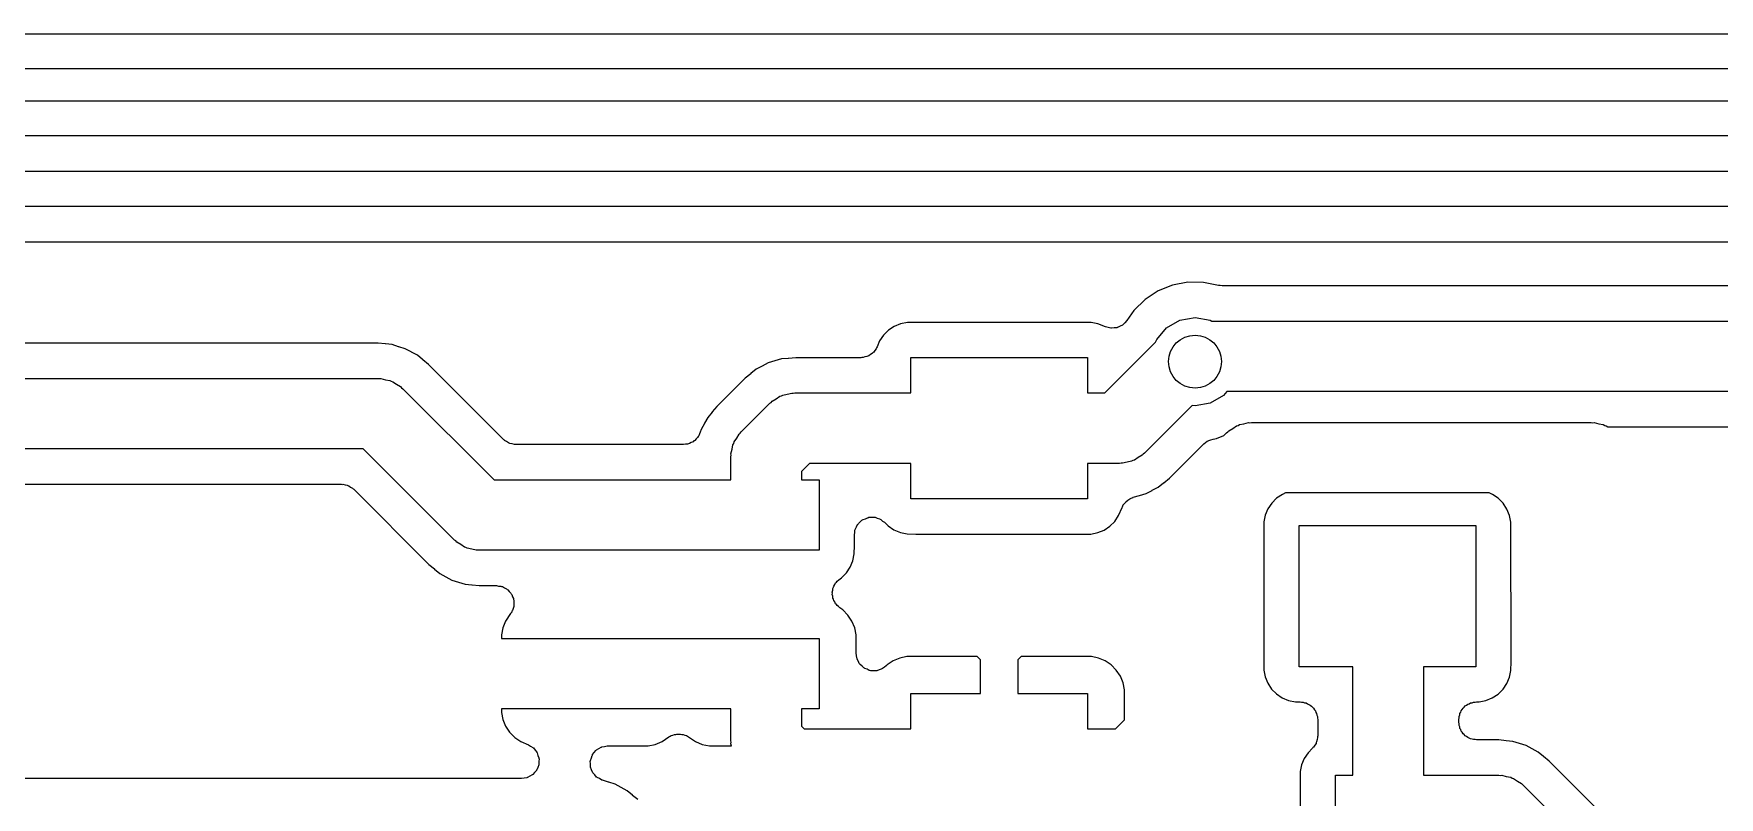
# Model space of a CAD drawing. Extents: x 69.6 to 139.6, y -158 to -61.
# Drawn here: x 88.1 to 97.65, y -101.8 to -97.47 of the extents above; entities that cross this region are included whole.
import ezdxf

# ---------------------------------------------------------------- set-up
doc = ezdxf.new("R2010")
doc.units = 0
doc.header["$MEASUREMENT"] = 0
doc.layers.add('BLACK', color=7, linetype='CONTINUOUS')

msp = doc.modelspace()

# ---------------------------------------------------------------- linework, layer by layer
at = {"layer": 'Black'}
for p, q in [((78.4214, -97.47), (106.063, -97.47)), ((106.162, -97.67), (78.38, -97.67)), ((80.575, -97.85), (100.375, -97.85)), ((100.334, -98.05), (80.6971, -98.05)), ((84.54, -98.25), (98.8, -98.25)), ((98.7586, -98.45), (84.6471, -98.45)), ((84.8863, -98.65), (98.5591, -98.65)), ((94.4705, -98.9293), (94.3967, -98.9776)), ((94.5523, -98.8962), (94.4705, -98.9293)), ((94.639, -98.8797), (94.5523, -98.8962)), ((94.7273, -98.8803), (94.639, -98.8797)), ((94.8133, -98.898), (94.7273, -98.8803)), ((94.8234, -98.8982), (94.8133, -98.898)), ((94.8334, -98.9), (94.8234, -98.8982)), ((98.5683, -98.9), (94.8334, -98.9)), ((94.3967, -98.9776), (94.3336, -99.0393)), ((92.9755, -99.13), (92.9428, -99.1517)), ((93.0117, -99.1151), (92.9755, -99.13)), ((93.0502, -99.1074), (93.0117, -99.1151)), ((94.0428, -99.1072), (93.0502, -99.1074)), ((94.0916, -99.1076), (94.0428, -99.1072)), ((94.13, -99.1155), (94.0916, -99.1076)), ((94.1724, -99.1333), (94.13, -99.1155)), ((94.255, -99.1293), (94.2408, -99.1367)), ((94.2694, -99.1224), (94.255, -99.1293)), ((94.2704, -99.1214), (94.2694, -99.1224)), ((94.2717, -99.1208), (94.2704, -99.1214)), ((94.2825, -99.109), (94.2717, -99.1208)), ((94.2937, -99.0976), (94.2825, -99.109)), ((94.3336, -99.0393), (94.2937, -99.0976)), ((94.5187, -99.1378), (94.5942, -99.0942)), ((94.5942, -99.0942), (94.68, -99.079)), ((94.68, -99.079), (94.7658, -99.0942)), ((94.7658, -99.0942), (94.7759, -99.1)), ((94.7759, -99.1), (108.45, -99.1)), ((90.0496, -99.225), (85.7646, -99.225)), ((90.051, -99.225), (90.0496, -99.225)), ((90.0917, -99.2296), (90.051, -99.225)), ((90.051, -99.225), (90.051, -99.225)), ((92.893, -99.2119), (92.8786, -99.2463)), ((92.9149, -99.1793), (92.893, -99.2119)), ((92.9428, -99.1517), (92.9149, -99.1793)), ((94.1697, -99.5075), (94.457, -99.2202)), ((94.188, -99.1368), (94.1724, -99.1333)), ((94.2035, -99.1408), (94.188, -99.1368)), ((94.2049, -99.1407), (94.2035, -99.1408)), ((94.2063, -99.141), (94.2049, -99.1407)), ((94.2221, -99.139), (94.2063, -99.141)), ((94.2381, -99.1374), (94.2221, -99.139)), ((94.2394, -99.1368), (94.2381, -99.1374)), ((94.2408, -99.1367), (94.2394, -99.1368)), ((94.457, -99.2202), (94.4627, -99.2045)), ((94.4627, -99.2045), (94.5187, -99.1378)), ((90.0922, -99.2295), (90.0917, -99.2296)), ((90.0927, -99.2297), (90.0922, -99.2295)), ((90.1311, -99.2336), (90.0927, -99.2297)), ((90.1677, -99.2452), (90.1311, -99.2336)), ((90.1683, -99.2453), (90.1677, -99.2452)), ((90.1687, -99.2455), (90.1683, -99.2453)), ((90.2055, -99.2568), (90.1687, -99.2455)), ((90.2393, -99.2753), (90.2055, -99.2568)), ((90.2398, -99.2755), (90.2393, -99.2753)), ((90.2402, -99.2758), (90.2398, -99.2755)), ((90.2741, -99.294), (90.2402, -99.2758)), ((90.3036, -99.3188), (90.2741, -99.294)), ((90.3041, -99.319), (90.3036, -99.3188)), ((90.3044, -99.3194), (90.3041, -99.319)), ((90.3363, -99.3456), (90.3044, -99.3194)), ((92.3369, -99.315), (92.3001, -99.3261)), ((92.3752, -99.3116), (92.3369, -99.315)), ((92.3757, -99.3115), (92.3752, -99.3116)), ((92.3763, -99.3115), (92.3757, -99.3115)), ((92.4174, -99.3075), (92.3763, -99.3115)), ((92.7864, -99.3075), (92.4174, -99.3075)), ((92.7926, -99.3064), (92.7864, -99.3075)), ((92.7989, -99.3067), (92.7926, -99.3064)), ((92.8096, -99.3034), (92.7989, -99.3067)), ((92.8206, -99.3015), (92.8096, -99.3034)), ((92.826, -99.2983), (92.8206, -99.3015)), ((92.8321, -99.2964), (92.826, -99.2983)), ((92.841, -99.2897), (92.8321, -99.2964)), ((92.8507, -99.2841), (92.841, -99.2897)), ((92.8547, -99.2793), (92.8507, -99.2841)), ((92.8597, -99.2754), (92.8547, -99.2793)), ((92.8658, -99.2661), (92.8597, -99.2754)), ((92.873, -99.2575), (92.8658, -99.2661)), ((92.8751, -99.2516), (92.873, -99.2575)), ((92.8786, -99.2463), (92.8751, -99.2516)), ((93.0698, -99.5075), (93.0698, -99.3074)), ((93.0698, -99.3074), (94.0706, -99.3074)), ((94.0706, -99.3074), (94.0706, -99.5075)), ((90.7618, -99.7711), (90.3363, -99.3456)), ((92.1624, -99.3984), (92.1304, -99.424)), ((92.1628, -99.398), (92.1624, -99.3984)), ((92.1632, -99.3977), (92.1628, -99.398)), ((92.193, -99.3734), (92.1632, -99.3977)), ((92.2272, -99.3557), (92.193, -99.3734)), ((92.2276, -99.3554), (92.2272, -99.3557)), ((92.2281, -99.3552), (92.2276, -99.3554)), ((92.2621, -99.3371), (92.2281, -99.3552)), ((92.2991, -99.3264), (92.2621, -99.3371)), ((92.2996, -99.3262), (92.2991, -99.3264)), ((92.3001, -99.3261), (92.2996, -99.3262)), ((84.7578, -99.425), (90.05, -99.425)), ((90.05, -99.425), (90.0587, -99.4265)), ((90.0587, -99.4265), (90.0674, -99.4258)), ((90.0674, -99.4258), (90.0927, -99.4325)), ((90.0927, -99.4325), (90.1184, -99.4371)), ((90.1184, -99.4371), (90.126, -99.4415)), ((90.126, -99.4415), (90.1345, -99.4437)), ((90.1345, -99.4437), (90.1559, -99.4587)), ((90.1559, -99.4587), (90.1786, -99.4718)), ((90.1786, -99.4718), (90.1842, -99.4785)), ((90.1842, -99.4785), (90.1914, -99.4836)), ((90.1914, -99.4836), (90.7083, -100)), ((92.1294, -99.4249), (91.9706, -99.5837)), ((92.1304, -99.424), (92.1294, -99.4249)), ((92.1304, -99.424), (92.1304, -99.424)), ((92.3698, -99.515), (92.3951, -99.5083)), ((92.3951, -99.5083), (92.4038, -99.509)), ((92.4038, -99.509), (92.4125, -99.5075)), ((92.4125, -99.5075), (93.0698, -99.5075)), ((94.0706, -99.5075), (94.1697, -99.5075)), ((94.86, -99.5), (94.8413, -99.5222)), ((108.228, -99.5), (94.86, -99.5)), ((91.9706, -99.5837), (91.9444, -99.6156)), ((92.1086, -99.7286), (92.2711, -99.5661)), ((92.2711, -99.5661), (92.2783, -99.561)), ((92.2783, -99.561), (92.2839, -99.5543)), ((92.2839, -99.5543), (92.3066, -99.5412)), ((92.3066, -99.5412), (92.328, -99.5262)), ((92.328, -99.5262), (92.3365, -99.524)), ((92.3365, -99.524), (92.3441, -99.5196)), ((92.3441, -99.5196), (92.3698, -99.515)), ((94.6646, -99.5782), (94.3939, -99.8489)), ((94.68, -99.581), (94.6646, -99.5782)), ((94.7658, -99.5658), (94.68, -99.581)), ((94.8413, -99.5222), (94.7658, -99.5658)), ((91.9003, -99.6807), (91.8818, -99.7145)), ((91.9005, -99.6802), (91.9003, -99.6807)), ((91.9008, -99.6798), (91.9005, -99.6802)), ((91.919, -99.6459), (91.9008, -99.6798)), ((91.9438, -99.6164), (91.919, -99.6459)), ((91.944, -99.6159), (91.9438, -99.6164)), ((91.9444, -99.6156), (91.944, -99.6159)), ((94.8941, -99.7087), (94.9155, -99.6937)), ((94.9155, -99.6937), (94.924, -99.6915)), ((94.924, -99.6915), (94.9316, -99.6871)), ((94.9316, -99.6871), (94.9573, -99.6825)), ((94.9573, -99.6825), (94.9826, -99.6758)), ((94.9826, -99.6758), (94.9913, -99.6765)), ((94.9913, -99.6765), (95, -99.675)), ((95, -99.675), (96.925, -99.675)), ((96.925, -99.675), (96.9337, -99.6765)), ((96.9337, -99.6765), (96.9424, -99.6758)), ((96.9424, -99.6758), (96.9677, -99.6825)), ((96.9677, -99.6825), (96.9934, -99.6871)), ((96.9934, -99.6871), (97.001, -99.6915)), ((97.001, -99.6915), (97.0095, -99.6937)), ((97.0095, -99.6937), (97.0185, -99.7)), ((97.0185, -99.7), (107.925, -99.7)), ((90.7654, -99.7737), (90.7618, -99.7711)), ((90.7682, -99.777), (90.7654, -99.7737)), ((90.7796, -99.7836), (90.7682, -99.777)), ((90.7903, -99.791), (90.7796, -99.7836)), ((90.7945, -99.7922), (90.7903, -99.791)), ((90.7983, -99.7944), (90.7945, -99.7922)), ((90.8112, -99.7967), (90.7983, -99.7944)), ((90.8238, -99.8), (90.8112, -99.7967)), ((91.7927, -99.7985), (91.7815, -99.8004)), ((91.804, -99.7979), (91.7927, -99.7985)), ((91.8096, -99.7955), (91.804, -99.7979)), ((91.8157, -99.7944), (91.8096, -99.7955)), ((91.8255, -99.7887), (91.8157, -99.7944)), ((91.836, -99.7843), (91.8255, -99.7887)), ((91.8405, -99.7801), (91.836, -99.7843)), ((91.8458, -99.777), (91.8405, -99.7801)), ((91.8531, -99.7683), (91.8458, -99.777)), ((91.8614, -99.7606), (91.8531, -99.7683)), ((91.8641, -99.7551), (91.8614, -99.7606)), ((91.8681, -99.7504), (91.8641, -99.7551)), ((91.872, -99.7398), (91.8681, -99.7504)), ((91.8771, -99.7297), (91.872, -99.7398)), ((91.8818, -99.7145), (91.8771, -99.7297)), ((92.0621, -99.8016), (92.0665, -99.794)), ((92.0665, -99.794), (92.0687, -99.7855)), ((92.0687, -99.7855), (92.0837, -99.7641)), ((92.0837, -99.7641), (92.0968, -99.7414)), ((92.0968, -99.7414), (92.1035, -99.7358)), ((92.1035, -99.7358), (92.1086, -99.7286)), ((94.5356, -99.9901), (94.729, -99.7967)), ((94.729, -99.7967), (94.7397, -99.7892)), ((94.7397, -99.7892), (94.7497, -99.7808)), ((94.7497, -99.7808), (94.7538, -99.7793)), ((94.7538, -99.7793), (94.7574, -99.7768)), ((94.7574, -99.7768), (94.7701, -99.7734)), ((94.7701, -99.7734), (94.7823, -99.7689)), ((94.7823, -99.7689), (94.8016, -99.7655)), ((94.8016, -99.7655), (94.8425, -99.7497)), ((94.8425, -99.7497), (94.8586, -99.7336)), ((94.8586, -99.7336), (94.8658, -99.7285)), ((94.8658, -99.7285), (94.8714, -99.7218)), ((94.8714, -99.7218), (94.8941, -99.7087)), ((89.9672, -99.825), (84.675, -99.825)), ((90.484, -100.342), (89.9672, -99.825)), ((90.8282, -99.7997), (90.8238, -99.8)), ((90.8325, -99.8004), (90.8282, -99.7997)), ((91.7815, -99.8004), (90.8325, -99.8004)), ((92.05, -99.87), (92.0515, -99.8613)), ((92.05, -100), (92.05, -99.87)), ((92.0508, -99.8526), (92.0575, -99.8273)), ((92.0515, -99.8613), (92.0508, -99.8526)), ((92.0575, -99.8273), (92.0621, -99.8016)), ((94.3285, -99.891), (94.3209, -99.8954)), ((94.337, -99.8888), (94.3285, -99.891)), ((94.3584, -99.8738), (94.337, -99.8888)), ((94.3811, -99.8607), (94.3584, -99.8738)), ((94.3867, -99.854), (94.3811, -99.8607)), ((94.3939, -99.8489), (94.3867, -99.854)), ((92.4953, -99.9075), (92.45, -99.9528)), ((92.45, -99.9528), (92.45, -100.001)), ((93.0698, -99.9075), (92.4953, -99.9075)), ((93.0698, -100.108), (93.0698, -99.9075)), ((94.2525, -99.9075), (94.0706, -99.9075)), ((94.0706, -99.9075), (94.0706, -100.108)), ((94.2612, -99.906), (94.2525, -99.9075)), ((94.2699, -99.9067), (94.2612, -99.906)), ((94.2952, -99.9), (94.2699, -99.9067)), ((94.3209, -99.8954), (94.2952, -99.9)), ((94.5347, -99.991), (94.5356, -99.9901)), ((84.6753, -100.025), (89.8429, -100.025)), ((89.8429, -100.025), (89.8472, -100.026)), ((89.8472, -100.026), (89.8516, -100.025)), ((89.8516, -100.025), (89.8642, -100.029)), ((89.8642, -100.029), (89.8771, -100.031)), ((89.8771, -100.031), (89.8809, -100.033)), ((89.8809, -100.033), (89.8852, -100.034)), ((89.8852, -100.034), (89.8959, -100.042)), ((89.8959, -100.042), (89.9072, -100.048)), ((89.9072, -100.048), (89.91, -100.052)), ((89.91, -100.052), (89.9136, -100.054)), ((89.9136, -100.054), (90.3391, -100.48)), ((90.7083, -100), (92.05, -100)), ((92.45, -100.001), (92.5497, -100.001)), ((92.5497, -100.001), (92.5497, -100.4)), ((94.3659, -100.089), (94.4029, -100.078)), ((94.4029, -100.078), (94.4368, -100.06)), ((94.4368, -100.06), (94.4373, -100.06)), ((94.4373, -100.06), (94.4378, -100.059)), ((94.4378, -100.059), (94.472, -100.042)), ((94.472, -100.042), (94.5018, -100.017)), ((94.5018, -100.017), (94.5022, -100.017)), ((94.5022, -100.017), (94.5026, -100.017)), ((94.5026, -100.017), (94.5347, -99.991)), ((94.5347, -99.991), (94.5347, -99.991)), ((95.1751, -100.083), (95.1424, -100.104)), ((95.1933, -100.075), (95.1751, -100.083)), ((96.3464, -100.075), (95.1933, -100.075)), ((96.3658, -100.083), (96.3464, -100.075)), ((96.3983, -100.105), (96.3658, -100.083)), ((94.0706, -100.108), (93.0698, -100.108)), ((94.2473, -100.203), (94.2663, -100.158)), ((94.2663, -100.158), (94.2698, -100.153)), ((94.2698, -100.153), (94.2736, -100.143)), ((94.2736, -100.143), (94.2746, -100.142)), ((94.2746, -100.142), (94.2752, -100.14)), ((94.2752, -100.14), (94.283, -100.132)), ((94.283, -100.132), (94.2852, -100.129)), ((94.2852, -100.129), (94.2882, -100.126)), ((94.2882, -100.126), (94.2967, -100.117)), ((94.2967, -100.117), (94.298, -100.116)), ((94.298, -100.116), (94.2989, -100.115)), ((94.2989, -100.115), (94.3114, -100.109)), ((94.3114, -100.109), (94.3128, -100.108)), ((94.3128, -100.108), (94.3144, -100.107)), ((94.3144, -100.107), (94.3272, -100.1)), ((94.3272, -100.1), (94.3287, -100.1)), ((94.3287, -100.1), (94.3299, -100.099)), ((94.3299, -100.099), (94.3649, -100.089)), ((94.3649, -100.089), (94.3654, -100.089)), ((94.3654, -100.089), (94.3659, -100.089)), ((95.0927, -100.164), (95.0775, -100.201)), ((95.1146, -100.132), (95.0927, -100.164)), ((95.1424, -100.104), (95.1146, -100.132)), ((96.4259, -100.133), (96.3983, -100.105)), ((96.4476, -100.166), (96.4259, -100.133)), ((96.4626, -100.202), (96.4476, -100.166)), ((92.7559, -100.278), (92.7625, -100.266)), ((92.7625, -100.266), (92.7682, -100.254)), ((92.7682, -100.254), (92.7712, -100.251)), ((92.7712, -100.251), (92.7733, -100.248)), ((92.7733, -100.248), (92.7834, -100.239)), ((92.7834, -100.239), (92.7928, -100.23)), ((92.7928, -100.23), (92.7966, -100.228)), ((92.7966, -100.228), (92.7999, -100.225)), ((92.7999, -100.225), (92.8123, -100.221)), ((92.8123, -100.221), (92.8244, -100.215)), ((92.8244, -100.215), (92.8285, -100.215)), ((92.8285, -100.215), (92.8325, -100.213)), ((92.8325, -100.213), (92.8457, -100.213)), ((92.8457, -100.213), (92.859, -100.212)), ((92.859, -100.212), (92.863, -100.213)), ((92.863, -100.213), (92.8672, -100.213)), ((92.8672, -100.213), (92.8797, -100.218)), ((92.8797, -100.218), (92.8925, -100.221)), ((92.8925, -100.221), (92.8959, -100.224)), ((92.8959, -100.224), (92.8999, -100.225)), ((92.8999, -100.225), (92.91, -100.234)), ((92.91, -100.234), (92.9209, -100.241)), ((92.9209, -100.241), (92.9417, -100.262)), ((92.9417, -100.262), (92.9742, -100.284)), ((94.1649, -100.285), (94.1976, -100.263)), ((94.1976, -100.263), (94.2254, -100.236)), ((94.2254, -100.236), (94.2473, -100.203)), ((95.0696, -100.239), (95.0692, -100.288)), ((95.0775, -100.201), (95.0696, -100.239)), ((95.2694, -101.06), (95.2694, -100.26)), ((95.2694, -100.26), (96.2702, -100.26)), ((96.2702, -100.26), (96.2702, -101.06)), ((96.4702, -100.24), (96.4626, -100.202)), ((96.4704, -101.032), (96.4702, -100.24)), ((90.4912, -100.347), (90.484, -100.342)), ((90.4969, -100.354), (90.4912, -100.347)), ((90.5195, -100.367), (90.4969, -100.354)), ((90.5409, -100.382), (90.5195, -100.367)), ((92.7496, -100.421), (92.7499, -100.372)), ((92.7499, -100.312), (92.7522, -100.299)), ((92.7499, -100.372), (92.7499, -100.312)), ((92.7522, -100.299), (92.7534, -100.286)), ((92.7534, -100.286), (92.7552, -100.282)), ((92.7552, -100.282), (92.7559, -100.278)), ((92.9742, -100.284), (93.0104, -100.3)), ((93.0104, -100.3), (93.0488, -100.307)), ((93.0488, -100.307), (93.0975, -100.308)), ((93.0975, -100.308), (94.0902, -100.308)), ((94.0902, -100.308), (94.1286, -100.3)), ((94.1286, -100.3), (94.1649, -100.285)), ((95.0692, -100.288), (95.0694, -101.08)), ((90.5494, -100.384), (90.5409, -100.382)), ((90.557, -100.388), (90.5494, -100.384)), ((90.5827, -100.393), (90.557, -100.388)), ((90.608, -100.4), (90.5827, -100.393)), ((90.6168, -100.399), (90.608, -100.4)), ((90.6254, -100.4), (90.6168, -100.399)), ((92.25, -100.4), (90.6254, -100.4)), ((92.2535, -100.4), (92.25, -100.4)), ((92.5497, -100.4), (92.2535, -100.4)), ((92.7265, -100.495), (92.7417, -100.459)), ((92.7417, -100.459), (92.7496, -100.421)), ((90.3391, -100.48), (90.371, -100.506)), ((90.371, -100.506), (90.3714, -100.506)), ((90.3714, -100.506), (90.3718, -100.507)), ((90.3718, -100.507), (90.4013, -100.531)), ((90.4013, -100.531), (90.4352, -100.55)), ((90.4352, -100.55), (90.4356, -100.55)), ((90.4356, -100.55), (90.4361, -100.55)), ((90.4361, -100.55), (90.4699, -100.569)), ((92.6611, -100.568), (92.669, -100.561)), ((92.669, -100.561), (92.6767, -100.556)), ((92.6767, -100.556), (92.7046, -100.528)), ((92.7046, -100.528), (92.7265, -100.495)), ((90.4699, -100.569), (90.5066, -100.58)), ((90.5066, -100.58), (90.5071, -100.58)), ((90.5071, -100.58), (90.5076, -100.58)), ((90.5076, -100.58), (90.5444, -100.592)), ((90.5444, -100.592), (90.5826, -100.596)), ((90.5826, -100.596), (90.5831, -100.596)), ((90.5831, -100.596), (90.5836, -100.596)), ((90.5836, -100.596), (90.6244, -100.6)), ((90.6244, -100.6), (90.6245, -100.6)), ((90.6245, -100.6), (90.6257, -100.6)), ((90.6257, -100.6), (90.7218, -100.6)), ((90.7218, -100.6), (90.7344, -100.603)), ((90.7344, -100.603), (90.7473, -100.604)), ((90.7473, -100.604), (90.7515, -100.606)), ((90.7515, -100.606), (90.756, -100.606)), ((90.756, -100.606), (90.7671, -100.613)), ((90.7671, -100.613), (90.7788, -100.618)), ((90.7788, -100.618), (90.7821, -100.622)), ((90.7821, -100.622), (90.786, -100.624)), ((90.786, -100.624), (90.7943, -100.634)), ((90.7943, -100.634), (90.8035, -100.643)), ((90.8035, -100.643), (90.8054, -100.647)), ((90.8054, -100.647), (90.8084, -100.65)), ((90.8084, -100.65), (90.8128, -100.663)), ((92.6245, -100.637), (92.6272, -100.627)), ((92.6252, -100.644), (92.6245, -100.637)), ((92.6245, -100.65), (92.6252, -100.644)), ((92.627, -100.661), (92.6245, -100.65)), ((92.6272, -100.627), (92.6284, -100.616)), ((92.6284, -100.616), (92.6313, -100.61)), ((92.6313, -100.61), (92.6329, -100.603)), ((92.6329, -100.603), (92.639, -100.594)), ((92.639, -100.594), (92.6438, -100.585)), ((92.6438, -100.585), (92.6486, -100.58)), ((92.6486, -100.58), (92.6524, -100.575)), ((92.6524, -100.575), (92.6611, -100.568)), ((90.8084, -100.75), (90.803, -100.757)), ((90.8099, -100.746), (90.8084, -100.75)), ((90.8125, -100.742), (90.8099, -100.746)), ((90.8158, -100.73), (90.8125, -100.742)), ((90.8128, -100.663), (90.8183, -100.674)), ((90.8202, -100.718), (90.8158, -100.73)), ((90.8183, -100.674), (90.8187, -100.679)), ((90.8187, -100.679), (90.8202, -100.683)), ((90.8202, -100.683), (90.8202, -100.696)), ((90.8202, -100.696), (90.8214, -100.709)), ((90.8214, -100.709), (90.8202, -100.713)), ((90.8202, -100.713), (90.8202, -100.718)), ((92.6282, -100.672), (92.627, -100.661)), ((92.6311, -100.678), (92.6282, -100.672)), ((92.6327, -100.684), (92.6311, -100.678)), ((92.6387, -100.693), (92.6327, -100.684)), ((92.6434, -100.703), (92.6387, -100.693)), ((92.6482, -100.707), (92.6434, -100.703)), ((92.6519, -100.713), (92.6482, -100.707)), ((92.6606, -100.719), (92.6519, -100.713)), ((92.6684, -100.727), (92.6606, -100.719)), ((92.6842, -100.738), (92.6684, -100.727)), ((92.7132, -100.767), (92.6842, -100.738)), ((90.7583, -100.839), (90.7503, -100.88)), ((90.774, -100.801), (90.7583, -100.839)), ((90.8022, -100.759), (90.774, -100.801)), ((90.803, -100.757), (90.8022, -100.759)), ((92.736, -100.801), (92.7132, -100.767)), ((92.7517, -100.839), (92.736, -100.801)), ((92.7597, -100.88), (92.7517, -100.839)), ((90.7503, -100.88), (90.7503, -100.9)), ((90.7503, -100.9), (92.25, -100.9)), ((92.25, -100.9), (92.2535, -100.9)), ((92.2535, -100.9), (92.5497, -100.9)), ((92.5497, -100.9), (92.5497, -101.299)), ((92.7597, -100.984), (92.7597, -100.88)), ((92.762, -100.997), (92.7597, -100.984)), ((92.7632, -101.01), (92.762, -100.997)), ((92.765, -101.014), (92.7632, -101.01)), ((92.7657, -101.018), (92.765, -101.014)), ((92.7724, -101.03), (92.7657, -101.018)), ((92.778, -101.042), (92.7724, -101.03)), ((92.9694, -101.027), (92.9353, -101.05)), ((93.0074, -101.011), (92.9694, -101.027)), ((93.0477, -101.003), (93.0074, -101.011)), ((93.0984, -101.002), (93.0477, -101.003)), ((93.4462, -101.002), (93.0984, -101.002)), ((93.4652, -101.021), (93.4462, -101.002)), ((93.4652, -101.212), (93.4652, -101.021)), ((93.6941, -101.002), (93.6752, -101.021)), ((93.6752, -101.021), (93.6752, -101.212)), ((94.0419, -101.002), (93.6941, -101.002)), ((94.0926, -101.003), (94.0419, -101.002)), ((94.133, -101.011), (94.0926, -101.003)), ((94.1709, -101.027), (94.133, -101.011)), ((94.2051, -101.05), (94.1709, -101.027)), ((96.4701, -101.081), (96.4704, -101.032)), ((92.781, -101.045), (92.778, -101.042)), ((92.7831, -101.048), (92.781, -101.045)), ((92.7933, -101.057), (92.7831, -101.048)), ((92.8026, -101.066), (92.7933, -101.057)), ((92.8065, -101.068), (92.8026, -101.066)), ((92.8097, -101.071), (92.8065, -101.068)), ((92.8222, -101.075), (92.8097, -101.071)), ((92.8342, -101.081), (92.8222, -101.075)), ((92.8384, -101.081), (92.8342, -101.081)), ((92.8423, -101.083), (92.8384, -101.081)), ((92.8556, -101.083), (92.8423, -101.083)), ((92.8688, -101.084), (92.8556, -101.083)), ((92.8729, -101.083), (92.8688, -101.084)), ((92.8771, -101.083), (92.8729, -101.083)), ((92.8895, -101.078), (92.8771, -101.083)), ((92.9023, -101.075), (92.8895, -101.078)), ((92.9057, -101.072), (92.9023, -101.075)), ((92.9097, -101.071), (92.9057, -101.072)), ((92.9199, -101.062), (92.9097, -101.071)), ((92.9307, -101.055), (92.9199, -101.062)), ((92.9353, -101.05), (92.9307, -101.055)), ((94.2341, -101.079), (94.2051, -101.05)), ((94.2569, -101.113), (94.2341, -101.079)), ((94.2726, -101.151), (94.2569, -101.113)), ((95.0694, -101.08), (95.077, -101.118)), ((95.077, -101.118), (95.092, -101.154)), ((95.575, -101.06), (95.2694, -101.06)), ((95.575, -101.676), (95.575, -101.06)), ((96.2702, -101.06), (95.975, -101.06)), ((95.975, -101.06), (95.975, -101.675)), ((96.447, -101.156), (96.4622, -101.119)), ((96.4622, -101.119), (96.4701, -101.081)), ((93.0698, -101.412), (93.0698, -101.212)), ((93.0698, -101.212), (93.4652, -101.212)), ((93.6752, -101.212), (94.0706, -101.212)), ((94.0706, -101.212), (94.0706, -101.412)), ((94.2806, -101.192), (94.2726, -101.151)), ((94.2806, -101.362), (94.2806, -101.192)), ((95.092, -101.154), (95.1137, -101.187)), ((95.1137, -101.187), (95.1413, -101.215)), ((95.1413, -101.215), (95.1739, -101.237)), ((96.3645, -101.237), (96.3972, -101.216)), ((96.3972, -101.216), (96.4251, -101.188)), ((96.4251, -101.188), (96.447, -101.156)), ((92.05, -101.3), (90.7503, -101.3)), ((90.7503, -101.3), (90.7503, -101.32)), ((90.7503, -101.32), (90.7583, -101.36)), ((92.05, -101.48), (92.05, -101.3)), ((92.5497, -101.299), (92.45, -101.299)), ((92.45, -101.299), (92.45, -101.397)), ((95.1739, -101.237), (95.21, -101.252)), ((95.21, -101.252), (95.2484, -101.26)), ((95.2484, -101.26), (95.2757, -101.26)), ((95.2757, -101.26), (95.284, -101.262)), ((95.284, -101.262), (95.2924, -101.262)), ((95.2924, -101.262), (95.3009, -101.265)), ((95.3009, -101.265), (95.3099, -101.266)), ((95.3099, -101.266), (95.3171, -101.271)), ((95.3171, -101.271), (95.325, -101.274)), ((95.325, -101.274), (95.332, -101.279)), ((95.332, -101.279), (95.3398, -101.284)), ((95.3398, -101.284), (95.3452, -101.29)), ((95.3452, -101.29), (95.3516, -101.296)), ((95.3516, -101.296), (95.3561, -101.304)), ((95.3561, -101.304), (95.3619, -101.311)), ((95.3619, -101.311), (95.3648, -101.319)), ((95.3648, -101.319), (95.369, -101.326)), ((95.369, -101.326), (95.3705, -101.335)), ((96.1795, -101.334), (96.181, -101.326)), ((96.181, -101.326), (96.1854, -101.318)), ((96.1854, -101.318), (96.1884, -101.31)), ((96.1884, -101.31), (96.194, -101.303)), ((96.194, -101.303), (96.1984, -101.296)), ((96.1984, -101.296), (96.2051, -101.29)), ((96.2051, -101.29), (96.2107, -101.283)), ((96.2107, -101.283), (96.2183, -101.279)), ((96.2183, -101.279), (96.225, -101.273)), ((96.225, -101.273), (96.2332, -101.27)), ((96.2332, -101.27), (96.2408, -101.266)), ((96.2408, -101.266), (96.2494, -101.265)), ((96.2494, -101.265), (96.2576, -101.262)), ((96.2576, -101.262), (96.2664, -101.262)), ((96.2664, -101.262), (96.275, -101.26)), ((96.275, -101.26), (96.2898, -101.26)), ((96.2898, -101.26), (96.3283, -101.252)), ((96.3283, -101.252), (96.3645, -101.237)), ((90.7583, -101.36), (90.774, -101.398)), ((90.774, -101.398), (90.7968, -101.432)), ((92.45, -101.397), (92.4653, -101.412)), ((92.4653, -101.412), (93.0698, -101.412)), ((94.0706, -101.412), (94.2297, -101.412)), ((94.2297, -101.412), (94.2806, -101.362)), ((95.3705, -101.335), (95.3736, -101.343)), ((95.3736, -101.343), (95.3735, -101.352)), ((95.3735, -101.352), (95.375, -101.36)), ((95.375, -101.36), (95.375, -101.452)), ((96.175, -101.36), (96.1765, -101.351)), ((96.175, -101.375), (96.175, -101.36)), ((96.1765, -101.384), (96.175, -101.375)), ((96.1765, -101.343), (96.1795, -101.334)), ((96.1765, -101.351), (96.1765, -101.343)), ((96.1765, -101.393), (96.1765, -101.384)), ((96.1795, -101.401), (96.1765, -101.393)), ((96.181, -101.41), (96.1795, -101.401)), ((96.1854, -101.417), (96.181, -101.41)), ((96.1884, -101.425), (96.1854, -101.417)), ((90.7968, -101.432), (90.8258, -101.462)), ((90.8258, -101.462), (90.8599, -101.485)), ((90.8599, -101.485), (90.9028, -101.503)), ((90.9028, -101.503), (90.9154, -101.511)), ((90.9154, -101.511), (90.9283, -101.518)), ((90.9283, -101.518), (90.9299, -101.52)), ((91.3019, -101.525), (91.3148, -101.517)), ((91.3148, -101.517), (91.3169, -101.516)), ((91.3169, -101.516), (91.3188, -101.515)), ((91.3188, -101.515), (91.3338, -101.512)), ((91.3338, -101.512), (91.3487, -101.509)), ((91.3487, -101.509), (91.3509, -101.509)), ((91.3509, -101.509), (91.353, -101.509)), ((91.353, -101.509), (91.5311, -101.509)), ((91.5311, -101.509), (91.5818, -101.509)), ((91.5818, -101.509), (91.6221, -101.501)), ((91.6221, -101.501), (91.6601, -101.485)), ((91.6601, -101.485), (91.6991, -101.458)), ((91.6991, -101.458), (91.7055, -101.455)), ((91.7055, -101.455), (91.7112, -101.451)), ((91.7112, -101.451), (91.7212, -101.448)), ((91.7212, -101.448), (91.7308, -101.444)), ((91.7308, -101.444), (91.7378, -101.444)), ((91.7378, -101.444), (91.7445, -101.442)), ((91.7445, -101.442), (91.755, -101.442)), ((91.755, -101.442), (91.7655, -101.442)), ((91.7655, -101.442), (91.7722, -101.444)), ((91.7722, -101.444), (91.7792, -101.444)), ((91.7792, -101.444), (91.7888, -101.448)), ((91.7888, -101.448), (91.7988, -101.451)), ((91.7988, -101.451), (91.8045, -101.455)), ((91.8045, -101.455), (91.8109, -101.458)), ((91.8109, -101.458), (91.8499, -101.485)), ((91.8499, -101.485), (91.8879, -101.501)), ((91.8879, -101.501), (91.9282, -101.509)), ((91.9282, -101.509), (91.9788, -101.509)), ((91.9788, -101.509), (92.0539, -101.509)), ((92.0515, -101.489), (92.05, -101.48)), ((92.0508, -101.497), (92.0515, -101.489)), ((92.0539, -101.509), (92.0508, -101.497)), ((95.3516, -101.516), (95.3481, -101.519)), ((95.358, -101.505), (95.3516, -101.516)), ((95.3655, -101.495), (95.358, -101.505)), ((95.3667, -101.49), (95.3655, -101.495)), ((95.369, -101.486), (95.3667, -101.49)), ((95.3712, -101.474), (95.369, -101.486)), ((95.3746, -101.461), (95.3712, -101.474)), ((95.375, -101.452), (95.3742, -101.457)), ((95.3742, -101.457), (95.3746, -101.461)), ((96.194, -101.432), (96.1884, -101.425)), ((96.1984, -101.44), (96.194, -101.432)), ((96.2051, -101.445), (96.1984, -101.44)), ((96.2107, -101.452), (96.2051, -101.445)), ((96.2183, -101.456), (96.2107, -101.452)), ((96.225, -101.462), (96.2183, -101.456)), ((96.2332, -101.465), (96.225, -101.462)), ((96.2408, -101.469), (96.2332, -101.465)), ((96.2494, -101.471), (96.2408, -101.469)), ((96.2576, -101.474), (96.2494, -101.471)), ((96.2664, -101.474), (96.2576, -101.474)), ((96.275, -101.475), (96.2664, -101.474)), ((96.4001, -101.475), (96.275, -101.475)), ((96.4014, -101.475), (96.4001, -101.475)), ((96.4421, -101.48), (96.4014, -101.475)), ((96.4014, -101.475), (96.4014, -101.475)), ((96.4427, -101.48), (96.4421, -101.48)), ((96.4432, -101.48), (96.4427, -101.48)), ((96.4815, -101.484), (96.4432, -101.48)), ((96.5182, -101.496), (96.4815, -101.484)), ((96.5187, -101.496), (96.5182, -101.496)), ((96.5192, -101.496), (96.5187, -101.496)), ((96.556, -101.507), (96.5192, -101.496)), ((96.5897, -101.526), (96.556, -101.507)), ((90.9299, -101.52), (90.932, -101.521)), ((90.932, -101.521), (90.941, -101.533)), ((90.941, -101.533), (90.9506, -101.545)), ((90.9506, -101.545), (90.9515, -101.547)), ((90.9515, -101.547), (90.953, -101.549)), ((90.953, -101.549), (90.9574, -101.563)), ((90.9574, -101.563), (90.9625, -101.577)), ((90.9617, -101.614), (90.9615, -101.617)), ((90.9625, -101.612), (90.9617, -101.614)), ((90.9625, -101.577), (90.9625, -101.58)), ((90.9625, -101.58), (90.9632, -101.582)), ((90.9632, -101.582), (90.9625, -101.597)), ((90.9625, -101.597), (90.9625, -101.612)), ((91.2538, -101.596), (91.2545, -101.594)), ((91.2544, -101.611), (91.2538, -101.596)), ((91.2544, -101.626), (91.2544, -101.611)), ((91.2545, -101.592), (91.2597, -101.577)), ((91.2545, -101.594), (91.2545, -101.592)), ((91.2597, -101.577), (91.2643, -101.563)), ((91.2643, -101.563), (91.2656, -101.561)), ((91.2656, -101.561), (91.2664, -101.559)), ((91.2664, -101.559), (91.2762, -101.547)), ((91.2762, -101.547), (91.2855, -101.535)), ((91.2855, -101.535), (91.2873, -101.534)), ((91.2873, -101.534), (91.2887, -101.532)), ((91.2887, -101.532), (91.3019, -101.525)), ((95.2985, -101.58), (95.2833, -101.617)), ((95.3204, -101.548), (95.2985, -101.58)), ((95.3455, -101.523), (95.3204, -101.548)), ((95.3481, -101.519), (95.3455, -101.523)), ((96.5902, -101.526), (96.5897, -101.526)), ((96.5906, -101.526), (96.5902, -101.526)), ((96.6245, -101.544), (96.5906, -101.526)), ((96.654, -101.569), (96.6245, -101.544)), ((96.6545, -101.569), (96.654, -101.569)), ((96.6549, -101.57), (96.6545, -101.569)), ((96.6867, -101.596), (96.6549, -101.57)), ((97.1827, -102.092), (96.6867, -101.596)), ((90.864, -101.695), (84.0477, -101.695)), ((90.8788, -101.692), (90.864, -101.695)), ((90.8936, -101.69), (90.8788, -101.692)), ((90.8958, -101.689), (90.8936, -101.69)), ((90.8982, -101.689), (90.8958, -101.689)), ((90.9112, -101.681), (90.8982, -101.689)), ((90.9245, -101.674), (90.9112, -101.681)), ((90.9262, -101.673), (90.9245, -101.674)), ((90.9283, -101.671), (90.9262, -101.673)), ((90.9379, -101.66), (90.9283, -101.671)), ((90.9481, -101.649), (90.9379, -101.66)), ((90.949, -101.647), (90.9481, -101.649)), ((90.9506, -101.645), (90.949, -101.647)), ((90.9558, -101.631), (90.9506, -101.645)), ((90.9615, -101.617), (90.9558, -101.631)), ((91.2552, -101.628), (91.2544, -101.626)), ((91.2553, -101.63), (91.2552, -101.628)), ((91.2611, -101.645), (91.2553, -101.63)), ((91.2663, -101.659), (91.2611, -101.645)), ((91.2677, -101.661), (91.2663, -101.659)), ((91.2685, -101.663), (91.2677, -101.661)), ((91.2788, -101.674), (91.2685, -101.663)), ((91.2886, -101.686), (91.2788, -101.674)), ((91.2904, -101.687), (91.2886, -101.686)), ((91.2919, -101.688), (91.2904, -101.687)), ((91.3054, -101.695), (91.2919, -101.688)), ((91.3186, -101.703), (91.3054, -101.695)), ((91.3207, -101.703), (91.3186, -101.703)), ((91.3227, -101.704), (91.3207, -101.703)), ((91.3572, -101.715), (91.3227, -101.704)), ((95.2754, -101.655), (95.2751, -101.704)), ((95.2751, -101.704), (95.2753, -102.094)), ((95.2833, -101.617), (95.2754, -101.655)), ((95.4753, -102.075), (95.4753, -101.676)), ((95.4753, -101.676), (95.575, -101.676)), ((95.975, -101.675), (96.4004, -101.675)), ((96.4004, -101.675), (96.4091, -101.677)), ((96.4091, -101.677), (96.4179, -101.676)), ((96.4179, -101.676), (96.4431, -101.683)), ((96.4431, -101.683), (96.4688, -101.687)), ((96.4688, -101.687), (96.4764, -101.692)), ((96.4764, -101.692), (96.4849, -101.694)), ((96.4849, -101.694), (96.5063, -101.709)), ((96.5063, -101.709), (96.529, -101.722)), ((91.3576, -101.715), (91.3572, -101.715)), ((91.3579, -101.715), (91.3576, -101.715)), ((91.3949, -101.727), (91.3579, -101.715)), ((91.4288, -101.746), (91.3949, -101.727)), ((91.4291, -101.746), (91.4288, -101.746)), ((91.4294, -101.746), (91.4291, -101.746)), ((91.4633, -101.764), (91.4294, -101.746)), ((91.493, -101.789), (91.4633, -101.764)), ((91.4933, -101.789), (91.493, -101.789)), ((91.4935, -101.79), (91.4933, -101.789)), ((91.5233, -101.814), (91.4935, -101.79)), ((96.529, -101.722), (96.5346, -101.729)), ((96.5346, -101.729), (96.5418, -101.734)), ((96.5418, -101.734), (97.0416, -102.234))]:
    msp.add_line(p, q, dxfattribs=at)
msp.add_circle((94.68, -99.33), 0.15, dxfattribs=at)

doc.saveas('drawing.dxf')
